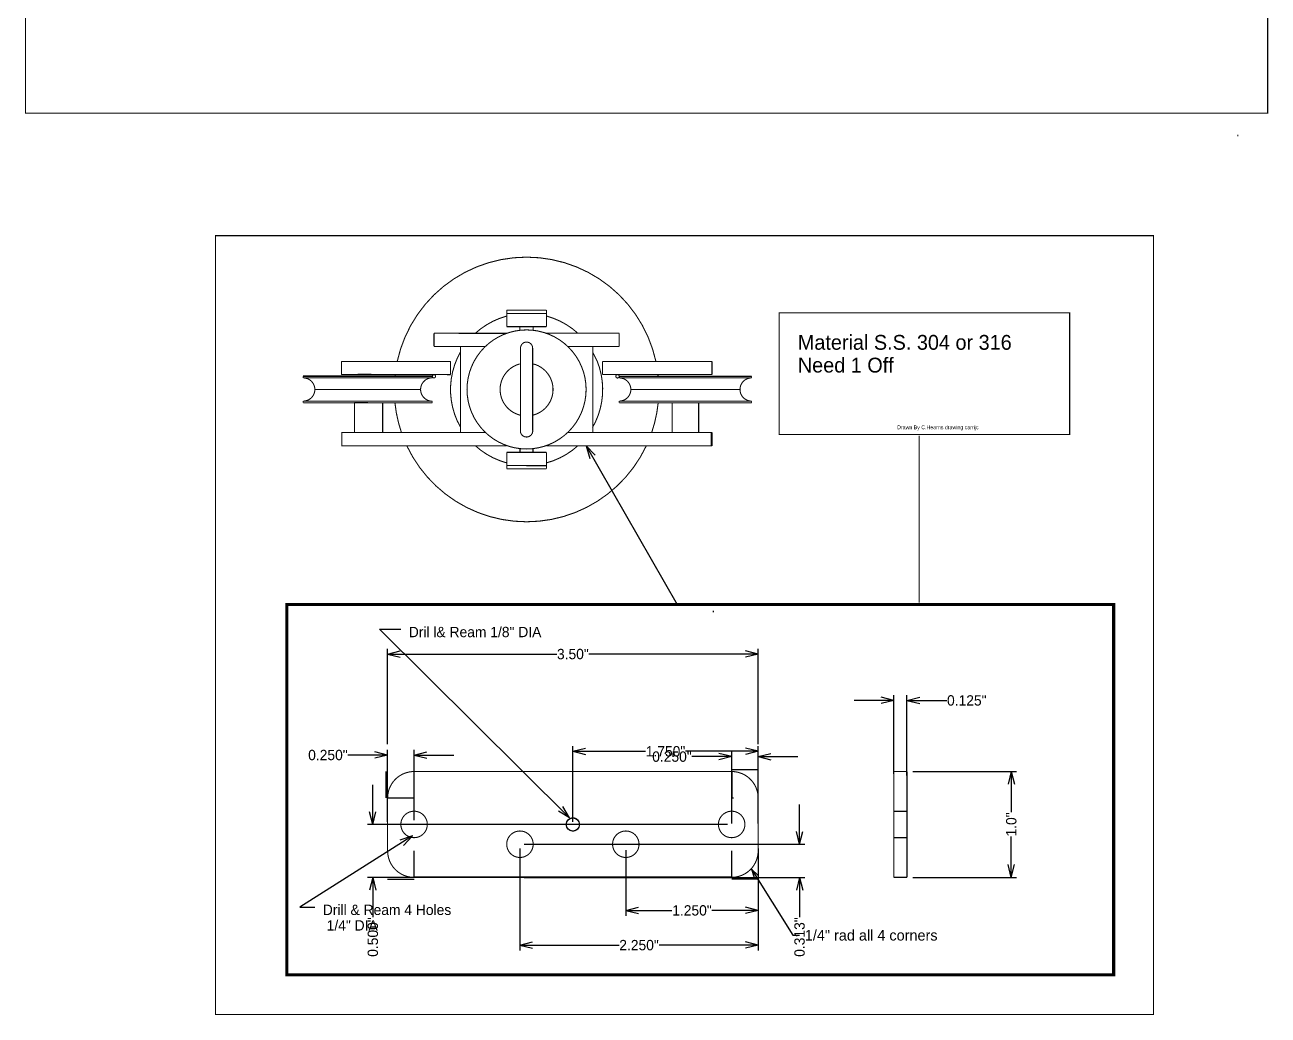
# Model space of a CAD drawing. Extents: x 6.1 to 72.1, y 39.6 to 86.4.
# Drawn here: x 6.15 to 17.9, y 48.78 to 58.13 of the extents above; entities that cross this region are included whole.
import ezdxf
from ezdxf.enums import TextEntityAlignment as Align

# ---------------------------------------------------------------- set-up
doc = ezdxf.new("R2010")
doc.units = 0
doc.linetypes.add('DOTS', pattern=[0])
doc.layers.add('LAYER01', color=7, linetype='CONTINUOUS')

# ---------------------------------------------------------------- blocks, each defined once
blk = doc.blocks.new('OPENARROW')
at = {"layer": 'LAYER01', "color": 0, "linetype": 'CONTINUOUS'}
for q in [(2, 0.5), (2, -0.5)]:
    blk.add_line((0, 0), q, dxfattribs=at)

msp = doc.modelspace()

# ---------------------------------------------------------------- linework, layer by layer
at = {"layer": 'LAYER01', "color": 0, "linetype": 'CONTINUOUS'}
for p, q in [((12.641, 54.953), (12.641, 54.828)), ((10, 54.812), (8.781, 54.812)), ((9.422, 54.828), (9.297, 54.828)), ((9.375, 54.812), (10, 54.812)), ((10, 54.812), (10, 54.798)), ((10.141, 54.828), (10.172, 54.828)), ((11.766, 54.812), (11.766, 54.797)), ((9.391, 54.562), (9.266, 54.562)), ((12.641, 54.281), (12.641, 54.156)), ((10.828, 54.125), (10.828, 54.094)), ((10.953, 54.094), (10.953, 54.125)), ((10.891, 53.969), (11.078, 53.969)), ((9.578, 51.337), (9.578, 52.237)), ((9.578, 52.188), (11.176, 52.188)), ((13.078, 52.188), (11.48, 52.188)), ((13.078, 51.337), (13.078, 52.237)), ((14.359, 51.056), (14.359, 51.8)), ((14.484, 51.04), (14.484, 51.8)), ((14.359, 51.75), (13.984, 51.75)), ((14.484, 51.75), (14.859, 51.75)), ((9.578, 51.234), (9.203, 51.234)), ((9.578, 50.602), (9.578, 51.284)), ((9.828, 50.618), (9.828, 51.284)), ((9.828, 51.234), (10.203, 51.234)), ((11.328, 50.602), (11.328, 51.319)), ((11.328, 51.269), (12.014, 51.269)), ((13.078, 51.269), (12.392, 51.269)), ((12.828, 51.219), (12.453, 51.219)), ((12.828, 50.587), (12.828, 51.269)), ((13.078, 50.602), (13.078, 51.319)), ((13.078, 50.587), (13.078, 51.269)), ((13.078, 51.219), (13.453, 51.219)), ((13.078, 51.094), (12.828, 51.094)), ((12.828, 51.078), (12.828, 50.828)), ((14.54, 51.078), (15.519, 51.078)), ((15.469, 51.078), (15.469, 50.694)), ((9.438, 50.578), (9.438, 50.953)), ((9.578, 50.828), (9.828, 50.828)), ((12.828, 50.828), (12.844, 50.828)), ((13.469, 50.391), (13.469, 50.766)), ((12.788, 50.578), (9.387, 50.578)), ((10.868, 50.391), (13.519, 50.391)), ((15.469, 50.078), (15.469, 50.463)), ((9.828, 50.078), (9.828, 50.328)), ((10.828, 50.351), (10.828, 49.388)), ((11.828, 50.335), (11.828, 49.716)), ((12.828, 50.078), (12.828, 50.328)), ((13.078, 50.351), (13.078, 49.388)), ((13.078, 50.335), (13.078, 49.716)), ((12.788, 50.078), (9.387, 50.078)), ((9.438, 50.078), (9.438, 49.703)), ((9.578, 50.062), (9.828, 50.062)), ((10.868, 50.078), (13.519, 50.078)), ((13.078, 50.062), (12.828, 50.062)), ((13.469, 50.078), (13.469, 49.703)), ((14.54, 50.078), (15.519, 50.078)), ((11.828, 49.766), (12.264, 49.766)), ((13.078, 49.766), (12.642, 49.766)), ((10.828, 49.438), (11.764, 49.438)), ((13.078, 49.438), (12.142, 49.438))]:
    msp.add_line(p, q, dxfattribs=at)
at = {"layer": 'LAYER01', "color": 0, "linetype": 'DOTS'}
for p, q in [((9.562, 51.078), (9.562, 50.828)), ((14.359, 50.703), (14.484, 50.703)), ((14.484, 50.453), (14.359, 50.453))]:
    msp.add_line(p, q, dxfattribs=at)
at = {"layer": 'LAYER01', "color": 0, "linetype": 'CONTINUOUS'}
for points, const_width in [([(6.156, 75.391), (17.891, 75.391), (17.891, 57.297), (6.156, 57.297)], 0.01), ([(7.953, 56.141), (16.812, 56.141), (16.812, 48.781), (7.953, 48.781)], 0.01), ([(13.276, 55.411), (16.021, 55.411), (16.021, 54.261), (13.276, 54.261)], 0.01), ([(8.626, 52.656), (16.437, 52.656), (16.437, 49.157), (8.626, 49.157)], 0.03)]:
    msp.add_lwpolyline(points, close=True, dxfattribs=dict(at, const_width=const_width))
at = {"layer": 'LAYER01', "color": 0, "linetype": 'CONTINUOUS', "const_width": 0.01}
for points in [[(17.609, 57.094), (17.609, 57.078)], [(10.703, 55.406), (10.703, 55.438)], [(10.703, 55.438), (11.078, 55.438)], [(11.078, 55.438), (11.078, 55.406)], [(10.703, 55.406), (10.703, 55.281)], [(11.078, 55.406), (10.703, 55.406)], [(11.078, 55.281), (11.078, 55.406)], [(10.016, 55.219), (10.266, 55.219)], [(10.016, 55.094), (10.016, 55.219)], [(10.703, 55.218), (10.25, 55.218)], [(10.703, 55.281), (11.078, 55.281)], [(10.828, 55.25), (10.828, 55.281)], [(10.891, 55.281), (11.078, 55.281)], [(10.953, 55.25), (10.953, 55.281)], [(11.766, 55.219), (11.078, 55.219)], [(11.078, 55.219), (11.531, 55.219)], [(11.766, 55.094), (11.766, 55.219)], [(10.266, 55.094), (10.016, 55.094)], [(10.25, 55.094), (10.5, 55.094)], [(10.266, 54.281), (10.266, 55.094)], [(10.833, 55.078), (10.833, 54.297)], [(10.948, 55.078), (10.948, 54.297)], [(11.281, 55.094), (11.766, 55.094)], [(11.516, 55.094), (11.516, 54.281)], [(11.559, 54.952), (11.516, 55.038)], [(9.141, 54.953), (9.141, 54.828)], [(9.282, 54.953), (9.141, 54.953)], [(10.172, 54.953), (9.282, 54.953)], [(10.172, 54.828), (10.172, 54.953)], [(11.609, 54.828), (11.609, 54.953)], [(12.5, 54.953), (11.609, 54.953)], [(12.5, 54.953), (12.641, 54.953)], [(12.641, 54.828), (12.641, 54.953)], [(8.781, 54.812), (8.781, 54.797)], [(10, 54.812), (8.781, 54.812)], [(10, 54.798), (8.781, 54.798)], [(9.375, 54.828), (9.141, 54.828)], [(9.391, 54.828), (9.25, 54.828)], [(9.282, 54.828), (10.141, 54.828)], [(9.375, 54.812), (10, 54.812)], [(10.032, 54.828), (10.172, 54.828)], [(11.609, 54.828), (12.5, 54.828)], [(11.797, 54.812), (11.766, 54.812)], [(11.766, 54.797), (13.016, 54.797)], [(13.016, 54.812), (11.797, 54.812)], [(12.391, 54.828), (12.641, 54.828)], [(13.016, 54.812), (13.016, 54.798)], [(8.891, 54.688), (9.391, 54.688)], [(9.89, 54.688), (8.891, 54.688)], [(12.906, 54.688), (11.875, 54.688)], [(8.781, 54.562), (8.781, 54.578)], [(10, 54.577), (8.781, 54.577)], [(8.781, 54.562), (10, 54.562)], [(9.266, 54.562), (9.266, 54.312)], [(9.531, 54.562), (9.531, 54.312)], [(10, 54.577), (10, 54.562)], [(11.766, 54.578), (11.766, 54.562)], [(11.766, 54.578), (13, 54.578)], [(11.766, 54.562), (13.016, 54.562)], [(12.266, 54.562), (12.266, 54.312)], [(12.516, 54.562), (12.516, 54.312)], [(13.016, 54.577), (13.016, 54.562)], [(12.266, 54.438), (12.266, 54.281)], [(12.516, 54.422), (12.516, 54.281)], [(9.5, 54.281), (9.141, 54.281)], [(10.5, 54.281), (9.141, 54.281)], [(9.146, 54.281), (9.146, 54.156)], [(9.266, 54.344), (9.266, 54.281)], [(9.531, 54.344), (9.531, 54.281)], [(11.281, 54.281), (12.375, 54.281)], [(12.359, 54.281), (12.641, 54.281)], [(12.636, 54.156), (12.636, 54.281)], [(9.469, 54.156), (9.141, 54.156)], [(9.625, 54.156), (9.406, 54.156)], [(9.625, 54.156), (10.703, 54.156)], [(11.078, 54.156), (12.422, 54.156)], [(12.344, 54.156), (12.641, 54.156)], [(14.599, 54.25), (14.599, 52.672)], [(10.703, 54.094), (10.703, 53.969)], [(11.078, 54.094), (10.703, 54.094)], [(11.078, 53.969), (11.078, 54.094)], [(10.703, 53.969), (10.703, 53.938)], [(10.703, 53.969), (11.078, 53.969)], [(10.703, 53.938), (11.078, 53.938)], [(11.078, 53.938), (11.078, 53.969)], [(9.828, 51.078), (12.828, 51.078)], [(14.359, 51.078), (14.484, 51.078)], [(14.359, 50.078), (14.359, 51.078)], [(14.484, 51.078), (14.484, 50.078)], [(9.578, 50.828), (9.578, 50.312)], [(13.078, 50.828), (13.078, 50.328)], [(9.828, 50.083), (12.828, 50.083)], [(14.484, 50.078), (14.359, 50.078)]]:
    msp.add_lwpolyline(points, dxfattribs=at)
for points in [[(12.112, 54.954, 0.805527), (9.669, 54.954, 0.805527)], [(10.702, 55.381, 0.119659), (10.405, 55.217, 0.119659)], [(11.375, 55.219, 0.118811), (11.08, 55.381, 0.118811)], [(11.453, 54.688, 1), (10.328, 54.688, 1), (11.453, 54.688, 1)], [(10.948, 55.078, 1), (10.833, 55.078, 1)], [(10.266, 55.042, 0.265174), (10.267, 54.33, 0.265174)], [(10.826, 54.929, 0.774508), (10.83, 54.445, 0.774508)], [(10.951, 54.445, 0.774508), (10.955, 54.929, 0.774508)], [(11.514, 54.329, 0.228435), (11.559, 54.952, 0.228435)], [(8.781, 54.578, 1), (8.781, 54.797, 1)], [(9.649, 54.829, 0.003442), (9.647, 54.812, 0.003442)], [(9.649, 54.829, 0.00344), (9.647, 54.812, 0.00344)], [(10, 54.798, 1), (10, 54.577, 1)], [(10.031, 54.812, 1), (10, 54.812, 1), (10.031, 54.812, 1)], [(11.766, 54.812, 1), (11.734, 54.812, 1), (11.766, 54.812, 1)], [(11.766, 54.578, 1), (11.766, 54.797, 1)], [(13.016, 54.797, 1), (13.016, 54.578, 1)], [(9.647, 54.562, 0.057238), (9.708, 54.283, 0.057238)], [(12.073, 54.283, 0.057552), (12.134, 54.563, 0.057552)], [(10.832, 54.297, 1.130655), (10.947, 54.311, 1.130655)], [(9.76, 54.154, 0.633668), (12.021, 54.154, 0.633668)], [(10.408, 54.155, 0.118714), (10.703, 53.994, 0.118714)], [(11.079, 53.994, 0.119185), (11.375, 54.156, 0.119185)], [(9.828, 51.078, 0.414214), (9.578, 50.828, 0.414214)], [(13.078, 50.828, 0.414214), (12.828, 51.078, 0.414214)], [(9.953, 50.578, 1), (9.703, 50.578, 1), (9.953, 50.578, 1)], [(9.953, 50.578, 1), (9.703, 50.578, 1), (9.953, 50.578, 1)], [(11.391, 50.578, 1), (11.266, 50.578, 1), (11.391, 50.578, 1)], [(11.391, 50.578, 1), (11.266, 50.578, 1), (11.391, 50.578, 1)], [(12.953, 50.578, 1), (12.703, 50.578, 1), (12.953, 50.578, 1)], [(12.953, 50.578, 1), (12.703, 50.578, 1), (12.953, 50.578, 1)], [(10.953, 50.391, 1), (10.703, 50.391, 1), (10.953, 50.391, 1)], [(11.953, 50.391, 1), (11.703, 50.391, 1), (11.953, 50.391, 1)], [(9.578, 50.328, 0.414214), (9.828, 50.078, 0.414214)], [(12.828, 50.078, 0.414214), (13.078, 50.328, 0.414214)]]:
    msp.add_lwpolyline(points, format="xyb", dxfattribs=at)
at = {"layer": 'LAYER01', "color": 0, "linetype": 'CONTINUOUS'}
for points in [[(11.453, 54.156), (12.312, 52.656), (12.562, 52.656)], [(11.297, 50.641), (9.5, 52.422), (9.703, 52.422)], [(9.812, 50.469), (8.75, 49.797), (8.891, 49.797)], [(13.016, 50.156), (13.406, 49.531), (13.469, 49.531)]]:
    msp.add_lwpolyline(points, dxfattribs=at)
msp.add_circle((11.328, 50.578), 0.0625, dxfattribs=at)
msp.add_circle((11.328, 50.578), 0.0625, dxfattribs=at)
for start, end in [(5.7535, 6.4706), (5.7106, 6.4188)]:
    msp.add_arc((10.891, 54.688), 1.25, start, end, dxfattribs=at)

# ---------------------------------------------------------------- block references
at = {"layer": 'LAYER01', "color": 0}
for p, xscale, yscale, rotation in [((11.453, 54.156), 0.06, 0.06, 299.80911420671), ((13.078, 52.188), 0.06, 0.06, 180), ((14.359, 51.75), 0.06, 0.06, 180), ((9.578, 51.234), 0.06, 0.06, 180), ((12.828, 51.219), 0.06, 0.06, 180), ((13.078, 51.269), 0.06, 0.06, 180), ((15.469, 51.078), 0.06, 0.06, 270), ((11.297, 50.641), 0.06, 0.06, 135.2501983202), ((9.438, 50.578), 0.06, 0.06, 90), ((13.469, 50.391), 0.06, 0.06, 90), ((9.812, 50.469), 0.06, 0.06, 212.30733445488), ((13.016, 50.156), 0.04, 0.04, 302.00538320808), ((15.469, 50.078), 0.06, 0.06, 90), ((9.438, 50.078), 0.06, 0.06, 270), ((13.469, 50.078), 0.06, 0.06, 270), ((13.078, 49.766), 0.06, 0.06, 180), ((13.078, 49.438), 0.06, 0.06, 180)]:
    msp.add_blockref('OPENARROW', p, dxfattribs=dict(at, xscale=xscale, yscale=yscale, rotation=rotation))
at = {"layer": 'LAYER01', "color": 0, "xscale": 0.06, "yscale": 0.06}
for p in [(9.578, 52.188), (14.484, 51.75), (9.828, 51.234), (11.328, 51.269), (13.078, 51.219), (11.828, 49.766), (10.828, 49.438)]:
    msp.add_blockref('OPENARROW', p, dxfattribs=at)

# ---------------------------------------------------------------- texts
at = {"layer": 'LAYER01', "color": 0}
for s, height, p in [('Material S.S. 304 or 316', 0.14011, (13.453, 55.203)), ('Need 1 Off', 0.1401, (13.453, 54.988)), ('Drawn By C.Hearns drawing carrijc', 0.03584, (14.391, 54.348)), ('.', 0.0977, (12.637, 52.679)), ('Dril l& Ream 1/8" DIA', 0.09775, (9.778, 52.445)), ('Drill & Ream 4 Holes', 0.09775, (8.966, 49.82)), (' 1/4" DIA', 0.0977, (8.966, 49.673))]:
    msp.add_text(s, height=height, dxfattribs=at).set_placement(p, align=Align.TOP_LEFT)
for s, p in [('3.50"', (11.328, 52.188)), ('0.125"', (15.049, 51.75)), ('0.250"', (9.014, 51.234)), ('1.750"', (12.203, 51.269)), ('0.250"', (12.264, 51.219)), ('1.250"', (12.453, 49.766)), ('2.250"', (11.953, 49.438))]:
    msp.add_text(s, height=0.0977, dxfattribs=at).set_placement(p, align=Align.MIDDLE_CENTER)
for s, p in [('1.0"', (15.469, 50.578)), ('0.500"', (9.438, 49.514)), ('0.313"', (13.469, 49.514))]:
    msp.add_text(s, height=0.0977, rotation=90, dxfattribs=at).set_placement(p, align=Align.MIDDLE_CENTER)
at = {"layer": 'LAYER01', "color": 0, "width": 1.02}
msp.add_text('1/4" rad all 4 corners', height=0.1, dxfattribs=at).set_placement((13.519, 49.581), align=Align.TOP_LEFT)

doc.saveas('drawing.dxf')
